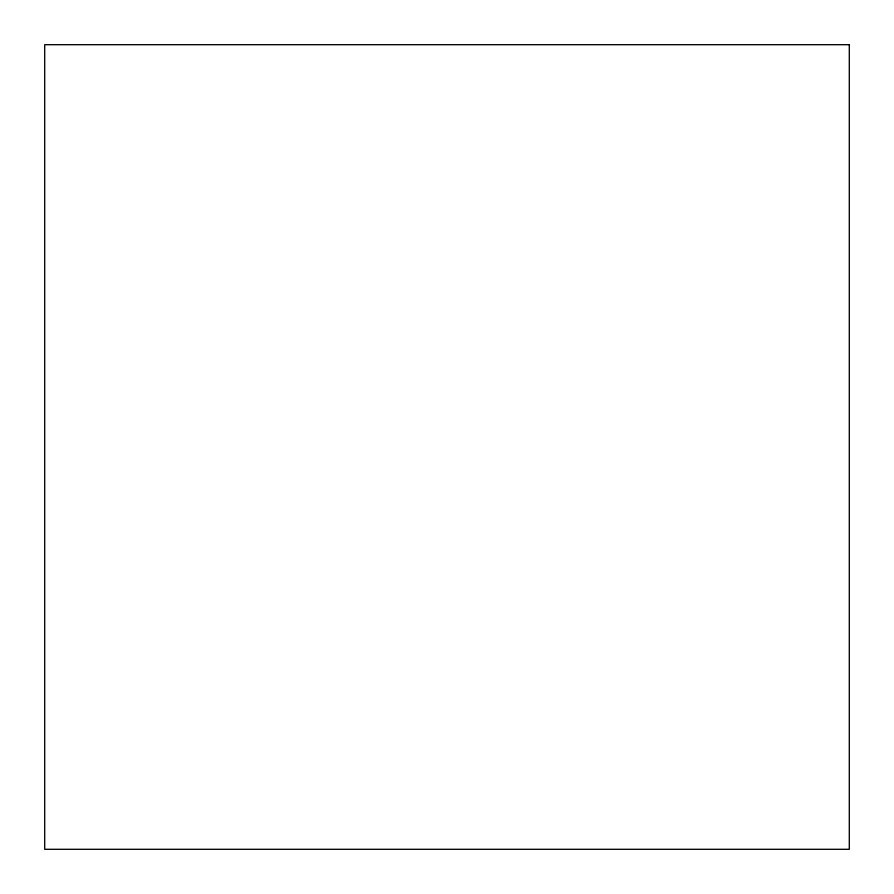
<?xml version="1.0" encoding="UTF-8"?>
<svg xmlns="http://www.w3.org/2000/svg" width="894" height="894" viewBox="0 0 894 894"><rect width="100%" height="100%" fill="white"/><g stroke="black" fill="none" stroke-linecap="round" stroke-linejoin="round"><path stroke-width="1.34" d="M849.3 44.7L44.7 44.7L44.7 849.3L849.3 849.3L849.3 44.7"/></g></svg>
